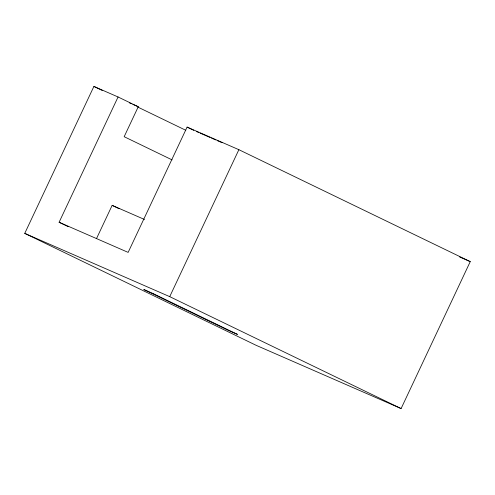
<?xml version="1.0" encoding="UTF-8"?>
<svg xmlns="http://www.w3.org/2000/svg" width="495" height="495" viewBox="0 0 495 495"><rect width="100%" height="100%" fill="white"/><g stroke="black" fill="none" stroke-linecap="round" stroke-linejoin="round"><path stroke-width="0.74" d="M118.064 96.971L59.109 222.261L128.143 252.388L187.098 127.097L238.875 149.688L470.25 261.62L401.099 408.573L256.125 345.312L24.75 233.38L93.901 86.427L118.064 96.971L138.266 106.741L124.165 136.7L172.081 159.885M96.488 238.64L112.148 205.363L144.552 219.502M24.75 233.38L169.723 296.647L238.875 149.688M196.571 131.577L198.693 132.505M200.11 133.124L210.022 137.449M211.439 138.068L215.684 139.918M217.101 140.537L222.057 142.702M129.467 102.904L131.497 103.789M132.852 104.383L138.266 106.741M459.645 256.985L470.25 261.62M187.098 127.097L193.78 130.327M137.87 107.099L185.786 130.278M93.901 86.427L102.242 90.461M112.148 205.363L119.085 208.717M59.109 222.261L68.118 226.617M169.723 296.647L401.099 408.573M153.023 293.535L143.816 289.513L228.288 330.375L237.489 334.397L153.023 293.535"/></g></svg>
